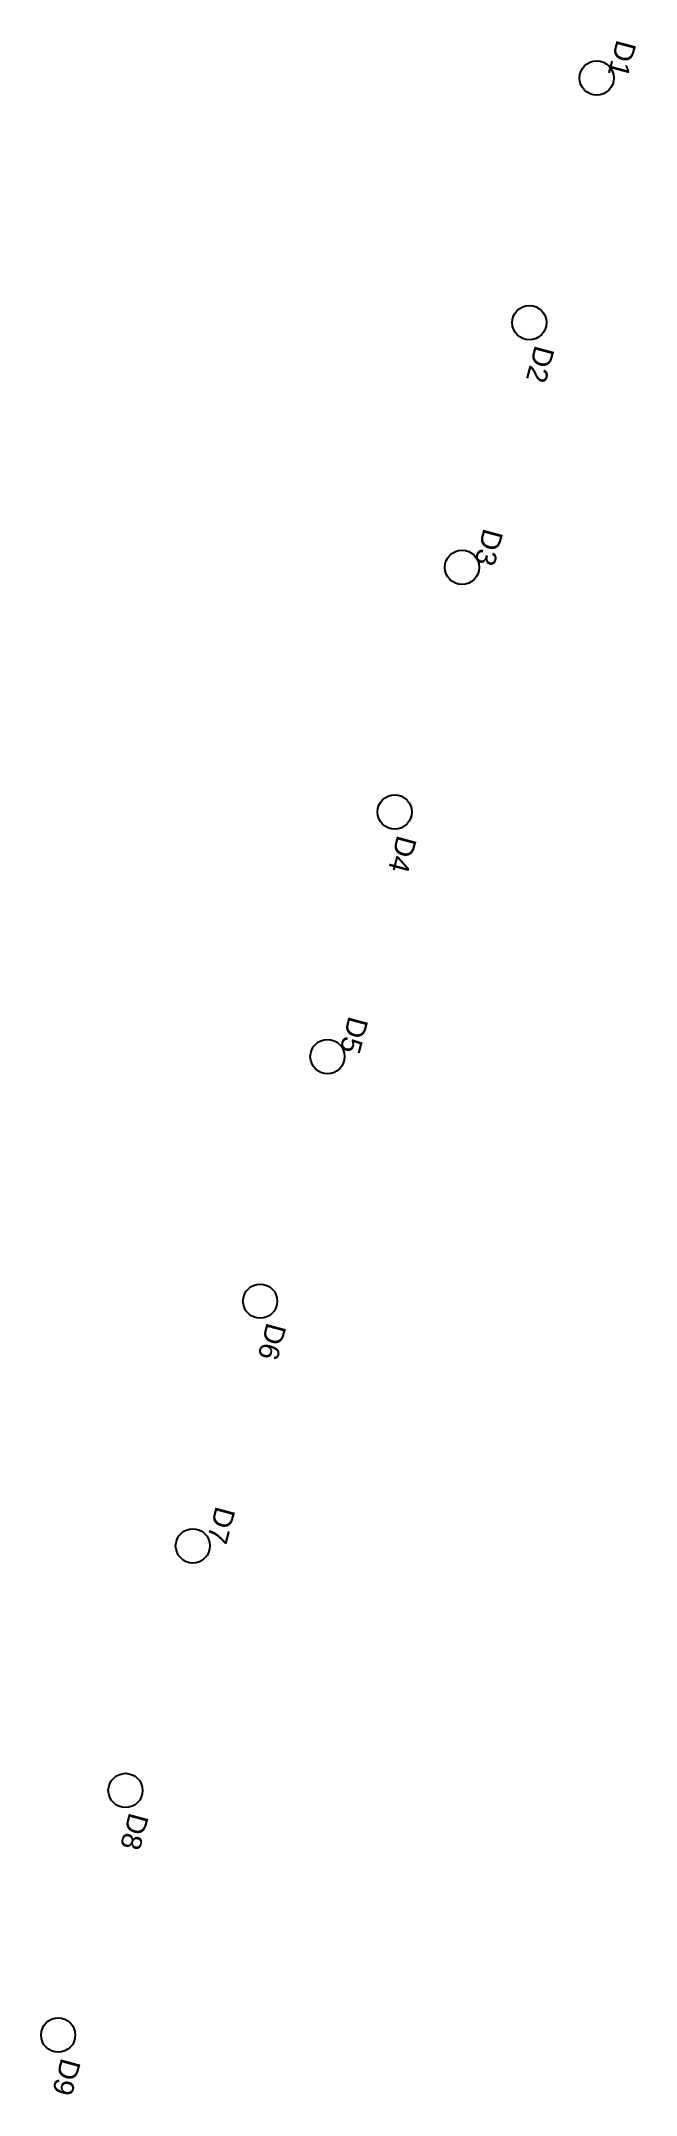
# Model space of a CAD drawing. Header units: inches. Extents: x -745687.5 to -745681.6, y -1027785.6 to -1027765.4.
import ezdxf

# ---------------------------------------------------------------- set-up
doc = ezdxf.new("R2010")
doc.units = ezdxf.units.IN
doc.header["$MEASUREMENT"] = 0
doc.layers.add('bod-cislo', color=191, linetype='Continuous')
doc.layers.add('PROJEKT', color=253, linetype='Continuous')
doc.styles.add('arial', font='arial.ttf')

msp = doc.modelspace()

# ---------------------------------------------------------------- linework, layer by layer
at = {"layer": 'PROJEKT', "ltscale": 0.1}
for centre in [(-745681.992, -1027765.775), (-745682.656, -1027768.185), (-745683.32, -1027770.596), (-745683.984, -1027773.006), (-745684.647, -1027775.416), (-745685.311, -1027777.826), (-745685.975, -1027780.237), (-745686.639, -1027782.647), (-745687.303, -1027785.057)]:
    msp.add_circle(centre, 0.169, dxfattribs=at)

# ---------------------------------------------------------------- texts
at = {"layer": 'bod-cislo', "char_height": 0.2, "attachment_point": 1, "rotation": 254.9989, "style": 'arial'}
for s, insert in [('D1', (-745681.599, -1027765.441, 3.48)), ('D2', (-745682.406, -1027768.451, 3.48)), ('D3', (-745682.912, -1027770.255, 3.48)), ('D4', (-745683.764, -1027773.278, 3.48)), ('D5', (-745684.242, -1027775.061)), ('D6', (-745685.051, -1027778.08, 3.48)), ('D7', (-745685.553, -1027779.889, 3.48)), ('D8', (-745686.408, -1027782.907, 3.48)), ('D9', (-745687.078, -1027785.326, 3.48))]:
    msp.add_mtext_dynamic_manual_height_columns(s, width=1.22019, gutter_width=0.14, heights=[0], dxfattribs=dict(at, insert=insert))

doc.saveas('drawing.dxf')
